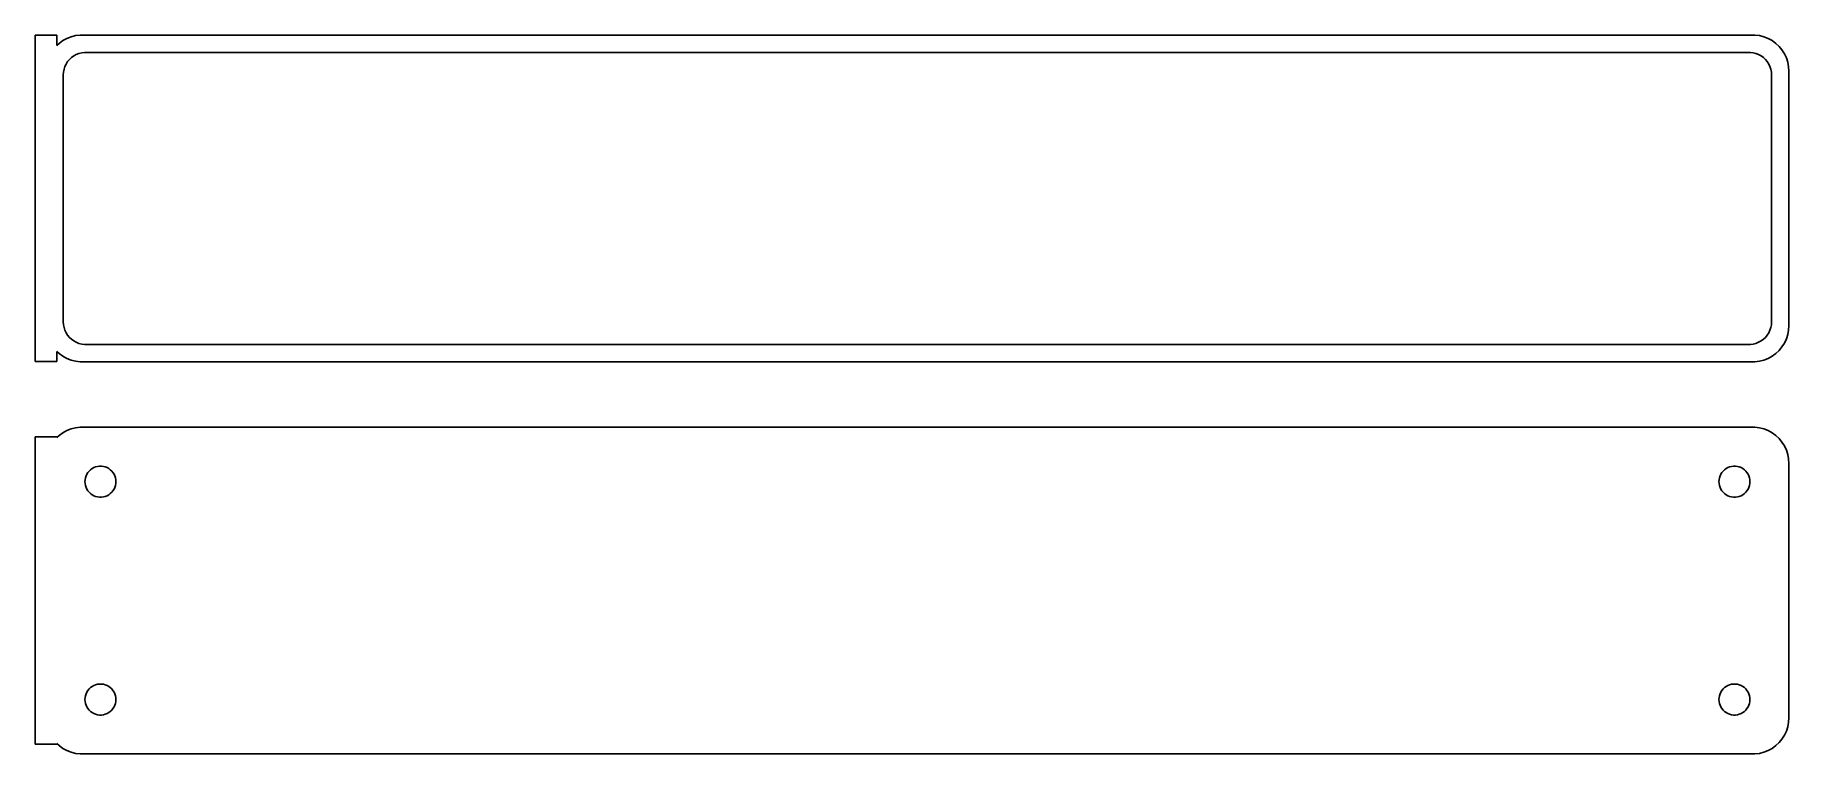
# Model space of a CAD drawing. Header units: metres. Extents: x -122 to 120, y 86 to 184.
import ezdxf

# ---------------------------------------------------------------- set-up
doc = ezdxf.new("R2010")
doc.units = ezdxf.units.M

msp = doc.modelspace()

# ---------------------------------------------------------------- linework, layer by layer
for p, q in [((-118.5, 184.479), (-121.5, 184.479)), ((-121.5, 184.479), (-121.5, 139.521)), ((-118.5, 183.059), (-118.5, 184.479)), ((-117.679, 183.722), (-118.187, 183.353)), ((-117.129, 184.024), (-117.679, 183.722)), ((-116.545, 184.255), (-117.129, 184.024)), ((-115.937, 184.411), (-116.545, 184.255)), ((-115.314, 184.49), (-115.937, 184.411)), ((115.314, 184.49), (-115.314, 184.49)), ((115.937, 184.411), (115.314, 184.49)), ((116.545, 184.255), (115.937, 184.411)), ((117.129, 184.024), (116.545, 184.255)), ((117.679, 183.722), (117.129, 184.024)), ((118.187, 183.353), (117.679, 183.722)), ((-118.187, 183.353), (-118.5, 183.059)), ((-117.018, 180.83), (-116.769, 181.131)), ((-116.769, 181.131), (-116.484, 181.399)), ((-116.484, 181.399), (-116.168, 181.628)), ((-116.168, 181.628), (-115.825, 181.817)), ((-115.825, 181.817), (-115.462, 181.961)), ((-115.462, 181.961), (-115.083, 182.058)), ((-115.083, 182.058), (-114.695, 182.107)), ((-114.695, 182.107), (114.695, 182.107)), ((114.695, 182.107), (115.083, 182.058)), ((115.083, 182.058), (115.462, 181.961)), ((115.462, 181.961), (115.825, 181.817)), ((115.825, 181.817), (116.168, 181.628)), ((116.168, 181.628), (116.484, 181.399)), ((116.484, 181.399), (116.769, 181.131)), ((116.769, 181.131), (117.018, 180.83)), ((118.645, 182.923), (118.187, 183.353)), ((119.045, 182.439), (118.645, 182.923)), ((119.382, 181.909), (119.045, 182.439)), ((119.649, 181.341), (119.382, 181.909)), ((119.843, 180.743), (119.649, 181.341)), ((-117.613, 179), (-117.588, 179.39)), ((-117.613, 145), (-117.613, 179)), ((-117.588, 179.39), (-117.515, 179.774)), ((-117.515, 179.774), (-117.394, 180.146)), ((-117.394, 180.146), (-117.228, 180.5)), ((-117.228, 180.5), (-117.018, 180.83)), ((117.018, 180.83), (117.228, 180.5)), ((117.228, 180.5), (117.394, 180.146)), ((117.394, 180.146), (117.515, 179.774)), ((117.515, 179.774), (117.588, 179.39)), ((117.588, 179.39), (117.613, 179)), ((117.613, 179), (117.613, 145)), ((119.961, 180.127), (119.843, 180.743)), ((120, 179.5), (119.961, 180.127)), ((120, 144.5), (120, 179.5)), ((-117.588, 144.61), (-117.613, 145)), ((117.613, 145), (117.588, 144.61)), ((-117.515, 144.226), (-117.588, 144.61)), ((-117.394, 143.854), (-117.515, 144.226)), ((-117.228, 143.5), (-117.394, 143.854)), ((-117.018, 143.17), (-117.228, 143.5)), ((-116.769, 142.869), (-117.018, 143.17)), ((-116.484, 142.601), (-116.769, 142.869)), ((-116.168, 142.372), (-116.484, 142.601)), ((116.484, 142.601), (116.168, 142.372)), ((116.769, 142.869), (116.484, 142.601)), ((117.018, 143.17), (116.769, 142.869)), ((117.228, 143.5), (117.018, 143.17)), ((117.394, 143.854), (117.228, 143.5)), ((117.515, 144.226), (117.394, 143.854)), ((117.588, 144.61), (117.515, 144.226)), ((119.382, 142.091), (119.649, 142.659)), ((119.649, 142.659), (119.843, 143.257)), ((119.843, 143.257), (119.961, 143.873)), ((119.961, 143.873), (120, 144.5)), ((-118.5, 139.521), (-118.5, 140.941)), ((-118.5, 140.941), (-118.187, 140.647)), ((-118.187, 140.647), (-117.679, 140.278)), ((-117.679, 140.278), (-117.129, 139.976)), ((-115.825, 142.183), (-116.168, 142.372)), ((-115.462, 142.039), (-115.825, 142.183)), ((-115.083, 141.942), (-115.462, 142.039)), ((-114.695, 141.893), (-115.083, 141.942)), ((114.695, 141.893), (-114.695, 141.893)), ((115.083, 141.942), (114.695, 141.893)), ((115.462, 142.039), (115.083, 141.942)), ((115.825, 142.183), (115.462, 142.039)), ((116.168, 142.372), (115.825, 142.183)), ((117.129, 139.976), (117.679, 140.278)), ((117.679, 140.278), (118.187, 140.647)), ((118.187, 140.647), (118.645, 141.077)), ((118.645, 141.077), (119.045, 141.561)), ((119.045, 141.561), (119.382, 142.091)), ((-121.5, 139.521), (-118.5, 139.521)), ((-117.129, 139.976), (-116.545, 139.745)), ((-116.545, 139.745), (-115.937, 139.589)), ((-115.937, 139.589), (-115.314, 139.51)), ((-115.314, 139.51), (115.314, 139.51)), ((115.314, 139.51), (115.937, 139.589)), ((115.937, 139.589), (116.545, 139.745)), ((116.545, 139.745), (117.129, 139.976)), ((-115.937, 130.411), (-116.545, 130.255)), ((-115.314, 130.49), (-115.937, 130.411)), ((115.314, 130.49), (-115.314, 130.49)), ((115.937, 130.411), (115.314, 130.49)), ((116.545, 130.255), (115.937, 130.411)), ((-118.5, 129.153), (-121.5, 129.153)), ((-121.5, 129.153), (-121.5, 86.8474)), ((-118.187, 129.353), (-118.5, 129.059)), ((-118.5, 129.059), (-118.5, 129.153)), ((-117.679, 129.722), (-118.187, 129.353)), ((-117.129, 130.024), (-117.679, 129.722)), ((-116.545, 130.255), (-117.129, 130.024)), ((117.129, 130.024), (116.545, 130.255)), ((117.679, 129.722), (117.129, 130.024)), ((118.187, 129.353), (117.679, 129.722)), ((118.645, 128.923), (118.187, 129.353)), ((119.045, 128.439), (118.645, 128.923)), ((119.382, 127.909), (119.045, 128.439)), ((119.649, 127.341), (119.382, 127.909)), ((119.843, 126.743), (119.649, 127.341)), ((119.961, 126.127), (119.843, 126.743)), ((120, 125.5), (119.961, 126.127)), ((-114.635, 123), (-114.618, 123.268)), ((-114.618, 123.268), (-114.568, 123.531)), ((-114.568, 123.531), (-114.485, 123.786)), ((-114.485, 123.786), (-114.371, 124.029)), ((-114.371, 124.029), (-114.227, 124.255)), ((-114.227, 124.255), (-114.057, 124.462)), ((-114.057, 124.462), (-113.861, 124.645)), ((-113.861, 124.645), (-113.644, 124.803)), ((-113.644, 124.803), (-113.409, 124.932)), ((-113.409, 124.932), (-113.16, 125.031)), ((-113.16, 125.031), (-112.9, 125.097)), ((-112.9, 125.097), (-112.634, 125.131)), ((-112.634, 125.131), (-112.366, 125.131)), ((-112.366, 125.131), (-112.1, 125.097)), ((-112.1, 125.097), (-111.84, 125.031)), ((-111.84, 125.031), (-111.591, 124.932)), ((-111.591, 124.932), (-111.356, 124.803)), ((-111.356, 124.803), (-111.139, 124.645)), ((-111.139, 124.645), (-110.943, 124.462)), ((-110.943, 124.462), (-110.773, 124.255)), ((-110.773, 124.255), (-110.629, 124.029)), ((-110.629, 124.029), (-110.515, 123.786)), ((-110.515, 123.786), (-110.432, 123.531)), ((-110.432, 123.531), (-110.382, 123.268)), ((-110.382, 123.268), (-110.365, 123)), ((110.365, 123), (110.382, 123.268)), ((110.382, 123.268), (110.432, 123.531)), ((110.432, 123.531), (110.515, 123.786)), ((110.515, 123.786), (110.629, 124.029)), ((110.629, 124.029), (110.773, 124.255)), ((110.773, 124.255), (110.943, 124.462)), ((110.943, 124.462), (111.139, 124.645)), ((111.139, 124.645), (111.356, 124.803)), ((111.356, 124.803), (111.591, 124.932)), ((111.591, 124.932), (111.84, 125.031)), ((111.84, 125.031), (112.1, 125.097)), ((112.1, 125.097), (112.366, 125.131)), ((112.366, 125.131), (112.634, 125.131)), ((112.634, 125.131), (112.9, 125.097)), ((112.9, 125.097), (113.16, 125.031)), ((113.16, 125.031), (113.409, 124.932)), ((113.409, 124.932), (113.644, 124.803)), ((113.644, 124.803), (113.861, 124.645)), ((113.861, 124.645), (114.057, 124.462)), ((114.057, 124.462), (114.227, 124.255)), ((114.227, 124.255), (114.371, 124.029)), ((114.371, 124.029), (114.485, 123.786)), ((114.485, 123.786), (114.568, 123.531)), ((114.568, 123.531), (114.618, 123.268)), ((114.618, 123.268), (114.635, 123)), ((120, 90.5), (120, 125.5)), ((-114.618, 122.732), (-114.635, 123)), ((-114.568, 122.469), (-114.618, 122.732)), ((-114.485, 122.214), (-114.568, 122.469)), ((-114.371, 121.971), (-114.485, 122.214)), ((-114.227, 121.745), (-114.371, 121.971)), ((-114.057, 121.538), (-114.227, 121.745)), ((-113.861, 121.355), (-114.057, 121.538)), ((-113.644, 121.197), (-113.861, 121.355)), ((-113.409, 121.068), (-113.644, 121.197)), ((-113.16, 120.969), (-113.409, 121.068)), ((-112.9, 120.903), (-113.16, 120.969)), ((-112.634, 120.869), (-112.9, 120.903)), ((-112.366, 120.869), (-112.634, 120.869)), ((-112.1, 120.903), (-112.366, 120.869)), ((-111.84, 120.969), (-112.1, 120.903)), ((-111.591, 121.068), (-111.84, 120.969)), ((-111.356, 121.197), (-111.591, 121.068)), ((-111.139, 121.355), (-111.356, 121.197)), ((-110.943, 121.538), (-111.139, 121.355)), ((-110.773, 121.745), (-110.943, 121.538)), ((-110.629, 121.971), (-110.773, 121.745)), ((-110.515, 122.214), (-110.629, 121.971)), ((-110.432, 122.469), (-110.515, 122.214)), ((-110.382, 122.732), (-110.432, 122.469)), ((-110.365, 123), (-110.382, 122.732)), ((110.382, 122.732), (110.365, 123)), ((110.432, 122.469), (110.382, 122.732)), ((110.515, 122.214), (110.432, 122.469)), ((110.629, 121.971), (110.515, 122.214)), ((110.773, 121.745), (110.629, 121.971)), ((110.943, 121.538), (110.773, 121.745)), ((111.139, 121.355), (110.943, 121.538)), ((111.356, 121.197), (111.139, 121.355)), ((111.591, 121.068), (111.356, 121.197)), ((111.84, 120.969), (111.591, 121.068)), ((112.1, 120.903), (111.84, 120.969)), ((112.366, 120.869), (112.1, 120.903)), ((112.634, 120.869), (112.366, 120.869)), ((112.9, 120.903), (112.634, 120.869)), ((113.16, 120.969), (112.9, 120.903)), ((113.409, 121.068), (113.16, 120.969)), ((113.644, 121.197), (113.409, 121.068)), ((113.861, 121.355), (113.644, 121.197)), ((114.057, 121.538), (113.861, 121.355)), ((114.227, 121.745), (114.057, 121.538)), ((114.371, 121.971), (114.227, 121.745)), ((114.485, 122.214), (114.371, 121.971)), ((114.568, 122.469), (114.485, 122.214)), ((114.618, 122.732), (114.568, 122.469)), ((114.635, 123), (114.618, 122.732)), ((-114.371, 94.0287), (-114.227, 94.2551)), ((-114.227, 94.2551), (-114.057, 94.4617)), ((-114.057, 94.4617), (-113.861, 94.6453)), ((-113.861, 94.6453), (-113.644, 94.8029)), ((-113.644, 94.8029), (-113.409, 94.9321)), ((-113.409, 94.9321), (-113.16, 95.0308)), ((-113.16, 95.0308), (-112.9, 95.0975)), ((-112.9, 95.0975), (-112.634, 95.1311)), ((-112.634, 95.1311), (-112.366, 95.1311)), ((-112.366, 95.1311), (-112.1, 95.0975)), ((-112.1, 95.0975), (-111.84, 95.0308)), ((-111.84, 95.0308), (-111.591, 94.9321)), ((-111.591, 94.9321), (-111.356, 94.8029)), ((-111.356, 94.8029), (-111.139, 94.6453)), ((-111.139, 94.6453), (-110.943, 94.4617)), ((-110.943, 94.4617), (-110.773, 94.2551)), ((-110.773, 94.2551), (-110.629, 94.0287)), ((110.629, 94.0287), (110.773, 94.2551)), ((110.773, 94.2551), (110.943, 94.4617)), ((110.943, 94.4617), (111.139, 94.6453)), ((111.139, 94.6453), (111.356, 94.8029)), ((111.356, 94.8029), (111.591, 94.9321)), ((111.591, 94.9321), (111.84, 95.0308)), ((111.84, 95.0308), (112.1, 95.0975)), ((112.1, 95.0975), (112.366, 95.1311)), ((112.366, 95.1311), (112.634, 95.1311)), ((112.634, 95.1311), (112.9, 95.0975)), ((112.9, 95.0975), (113.16, 95.0308)), ((113.16, 95.0308), (113.409, 94.9321)), ((113.409, 94.9321), (113.644, 94.8029)), ((113.644, 94.8029), (113.861, 94.6453)), ((113.861, 94.6453), (114.057, 94.4617)), ((114.057, 94.4617), (114.227, 94.2551)), ((114.227, 94.2551), (114.371, 94.0287)), ((-114.635, 93), (-114.618, 93.2676)), ((-114.618, 92.7324), (-114.635, 93)), ((-114.618, 93.2676), (-114.568, 93.531)), ((-114.568, 92.469), (-114.618, 92.7324)), ((-114.568, 93.531), (-114.485, 93.7861)), ((-114.485, 92.214), (-114.568, 92.469)), ((-114.485, 93.7861), (-114.371, 94.0287)), ((-114.371, 91.9713), (-114.485, 92.214)), ((-114.227, 91.7449), (-114.371, 91.9713)), ((-110.629, 91.9713), (-110.773, 91.7449)), ((-110.629, 94.0287), (-110.515, 93.7861)), ((-110.515, 92.214), (-110.629, 91.9713)), ((-110.515, 93.7861), (-110.432, 93.531)), ((-110.432, 92.469), (-110.515, 92.214)), ((-110.432, 93.531), (-110.382, 93.2676)), ((-110.382, 92.7324), (-110.432, 92.469)), ((-110.382, 93.2676), (-110.365, 93)), ((-110.365, 93), (-110.382, 92.7324)), ((110.365, 93), (110.382, 93.2676)), ((110.382, 92.7324), (110.365, 93)), ((110.382, 93.2676), (110.432, 93.531)), ((110.432, 92.469), (110.382, 92.7324)), ((110.432, 93.531), (110.515, 93.7861)), ((110.515, 92.214), (110.432, 92.469)), ((110.515, 93.7861), (110.629, 94.0287)), ((110.629, 91.9713), (110.515, 92.214)), ((110.773, 91.7449), (110.629, 91.9713)), ((114.371, 91.9713), (114.227, 91.7449)), ((114.371, 94.0287), (114.485, 93.7861)), ((114.485, 92.214), (114.371, 91.9713)), ((114.485, 93.7861), (114.568, 93.531)), ((114.568, 92.469), (114.485, 92.214)), ((114.568, 93.531), (114.618, 93.2676)), ((114.618, 92.7324), (114.568, 92.469)), ((114.618, 93.2676), (114.635, 93)), ((114.635, 93), (114.618, 92.7324)), ((-114.057, 91.5383), (-114.227, 91.7449)), ((-113.861, 91.3547), (-114.057, 91.5383)), ((-113.644, 91.1971), (-113.861, 91.3547)), ((-113.409, 91.0679), (-113.644, 91.1971)), ((-113.16, 90.9692), (-113.409, 91.0679)), ((-112.9, 90.9025), (-113.16, 90.9692)), ((-112.634, 90.8689), (-112.9, 90.9025)), ((-112.366, 90.8689), (-112.634, 90.8689)), ((-112.1, 90.9025), (-112.366, 90.8689)), ((-111.84, 90.9692), (-112.1, 90.9025)), ((-111.591, 91.0679), (-111.84, 90.9692)), ((-111.356, 91.1971), (-111.591, 91.0679)), ((-111.139, 91.3547), (-111.356, 91.1971)), ((-110.943, 91.5383), (-111.139, 91.3547)), ((-110.773, 91.7449), (-110.943, 91.5383)), ((110.943, 91.5383), (110.773, 91.7449)), ((111.139, 91.3547), (110.943, 91.5383)), ((111.356, 91.1971), (111.139, 91.3547)), ((111.591, 91.0679), (111.356, 91.1971)), ((111.84, 90.9692), (111.591, 91.0679)), ((112.1, 90.9025), (111.84, 90.9692)), ((112.366, 90.8689), (112.1, 90.9025)), ((112.634, 90.8689), (112.366, 90.8689)), ((112.9, 90.9025), (112.634, 90.8689)), ((113.16, 90.9692), (112.9, 90.9025)), ((113.409, 91.0679), (113.16, 90.9692)), ((113.644, 91.1971), (113.409, 91.0679)), ((113.861, 91.3547), (113.644, 91.1971)), ((114.057, 91.5383), (113.861, 91.3547)), ((114.227, 91.7449), (114.057, 91.5383)), ((119.843, 89.2566), (119.961, 89.8733)), ((119.961, 89.8733), (120, 90.5)), ((-118.5, 86.8474), (-118.5, 86.9413)), ((-118.5, 86.9413), (-118.187, 86.6474)), ((118.187, 86.6474), (118.645, 87.0773)), ((118.645, 87.0773), (119.045, 87.5611)), ((119.045, 87.5611), (119.382, 88.0912)), ((119.382, 88.0912), (119.649, 88.6594)), ((119.649, 88.6594), (119.843, 89.2566)), ((-121.5, 86.8474), (-118.5, 86.8474)), ((-118.187, 86.6474), (-117.679, 86.2784)), ((-117.679, 86.2784), (-117.129, 85.9759)), ((-117.129, 85.9759), (-116.545, 85.7447)), ((-116.545, 85.7447), (-115.937, 85.5886)), ((-115.937, 85.5886), (-115.314, 85.5099)), ((-115.314, 85.5099), (115.314, 85.5099)), ((115.314, 85.5099), (115.937, 85.5886)), ((115.937, 85.5886), (116.545, 85.7447)), ((116.545, 85.7447), (117.129, 85.9759)), ((117.129, 85.9759), (117.679, 86.2784)), ((117.679, 86.2784), (118.187, 86.6474))]:
    msp.add_line(p, q)

doc.saveas('drawing.dxf')
